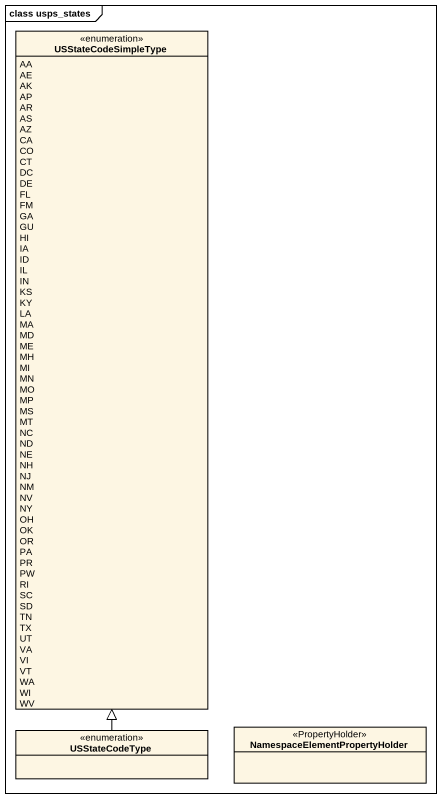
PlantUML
@startuml
mainframe class usps_states
hide circle
hide empty members
enum USStateCodeSimpleType {
  AA
  AE
  AK
  AP
  AR
  AS
  AZ
  CA
  CO
  CT
  DC
  DE
  FL
  FM
  GA
  GU
  HI
  IA
  ID
  IL
  IN
  KS
  KY
  LA
  MA
  MD
  ME
  MH
  MI
  MN
  MO
  MP
  MS
  MT
  NC
  ND
  NE
  NH
  NJ
  NM
  NV
  NY
  OH
  OK
  OR
  PA
  PR
  PW
  RI
  SC
  SD
  TN
  TX
  UT
  VA
  VI
  VT
  WA
  WI
  WV
}
enum USStateCodeType
class "NamespaceElementPropertyHolder" as NamespaceElementPropertyHold <<PropertyHolder>>
USStateCodeType -up-|> USStateCodeSimpleType
@enduml
